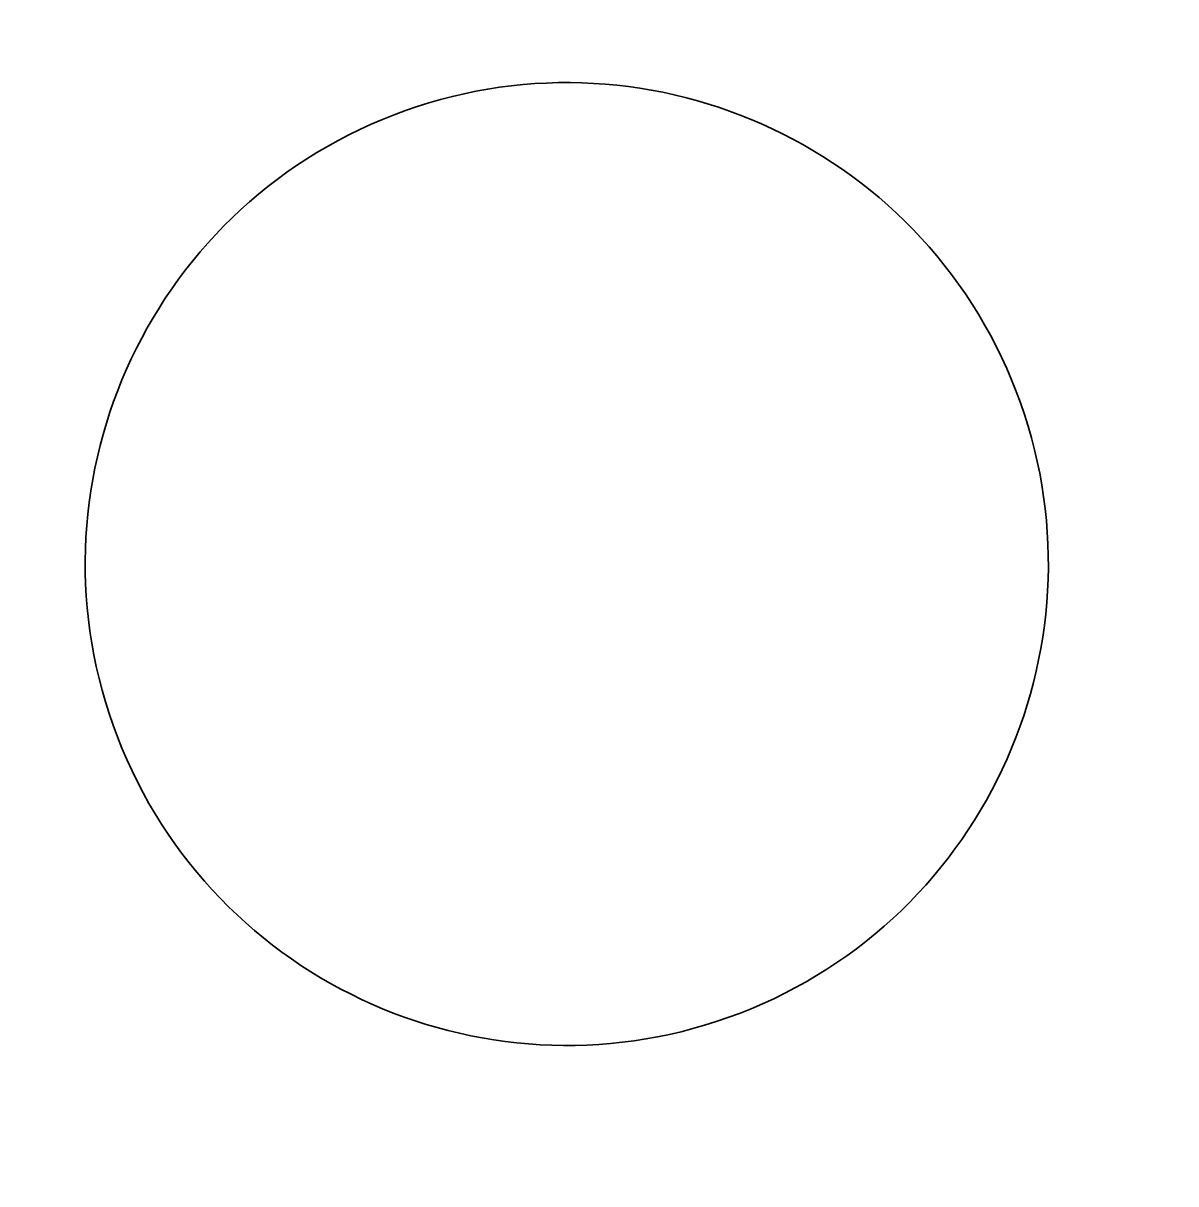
# Model space of a CAD drawing. Header units: centimetres. Extents: x -14.5 to 14.3, y -14.3 to 14.5.
# Drawn here: x -8.193 to -6.879, y -4.713 to -3.39 of the extents above; entities that cross this region are included whole.
import ezdxf

# ---------------------------------------------------------------- set-up
doc = ezdxf.new("R2010")
doc.units = ezdxf.units.CM
doc.header["$MEASUREMENT"] = 0
doc.layers.add('Layer 1', color=7, linetype='Continuous')

msp = doc.modelspace()

# ---------------------------------------------------------------- linework, layer by layer
at = {"layer": 'Layer 1', "color": 250, "lineweight": 35}
for points, knots in [([(-0.11537, 14.45903), (-8.05443, 14.45903), (-14.4903, 8.02315), (-14.4903, 0.0841), (-14.4903, 0.0841), (-14.4903, -7.85495), (-8.05443, -14.29082), (-0.11537, -14.29082), (-0.11537, -14.29082), (7.82367, -14.29082), (14.25955, -7.85495), (14.25955, 0.0841), (14.25955, 0.0841), (14.25955, 8.02315), (7.82367, 14.45903), (-0.11537, 14.45903)], [0, 0, 0, 0, 0.2, 0.2, 0.2, 0.2, 0.4, 0.4, 0.4, 0.4, 0.6, 0.6, 0.6, 0.6, 1, 1, 1, 1]), ([(-7.78326, -3.49998), (-7.78326, -3.49998), (-7.79627, -3.50556), (-7.79627, -3.50556), (-7.79627, -3.50556), (-7.79627, -3.50556), (-7.80906, -3.51144), (-7.80906, -3.51144), (-7.80906, -3.51144), (-7.80906, -3.51144), (-7.82164, -3.51761), (-7.82164, -3.51761), (-7.82164, -3.51761), (-7.82164, -3.51761), (-7.83399, -3.52406), (-7.83399, -3.52406), (-7.83399, -3.52406), (-7.83399, -3.52406), (-7.84612, -3.53079), (-7.84612, -3.53079), (-7.84612, -3.53079), (-7.84612, -3.53079), (-7.85802, -3.53779), (-7.85802, -3.53779), (-7.85802, -3.53779), (-7.85802, -3.53779), (-7.86969, -3.54505), (-7.86969, -3.54505), (-7.86969, -3.54505), (-7.86969, -3.54505), (-7.88113, -3.55258), (-7.88113, -3.55258), (-7.88113, -3.55258), (-7.88113, -3.55258), (-7.89233, -3.56036), (-7.89233, -3.56036), (-7.89233, -3.56036), (-7.89233, -3.56036), (-7.9033, -3.5684), (-7.9033, -3.5684), (-7.9033, -3.5684), (-7.9033, -3.5684), (-7.91403, -3.57668), (-7.91403, -3.57668), (-7.91403, -3.57668), (-7.91403, -3.57668), (-7.92452, -3.58519), (-7.92452, -3.58519), (-7.92452, -3.58519), (-7.92452, -3.58519), (-7.93477, -3.59394), (-7.93477, -3.59394), (-7.93477, -3.59394), (-7.93477, -3.59394), (-7.94477, -3.60291), (-7.94477, -3.60291), (-7.94477, -3.60291), (-7.94477, -3.60291), (-7.95453, -3.61211), (-7.95453, -3.61211), (-7.95453, -3.61211), (-7.95453, -3.61211), (-7.96403, -3.62152), (-7.96403, -3.62152), (-7.96403, -3.62152), (-7.96403, -3.62152), (-7.97328, -3.63115), (-7.97328, -3.63115), (-7.97328, -3.63115), (-7.97328, -3.63115), (-7.98228, -3.64098), (-7.98228, -3.64098), (-7.98228, -3.64098), (-7.98228, -3.64098), (-7.99101, -3.651), (-7.99101, -3.651), (-7.99101, -3.651), (-7.99101, -3.651), (-7.99949, -3.66122), (-7.99949, -3.66122), (-7.99949, -3.66122), (-7.99949, -3.66122), (-8.00771, -3.67163), (-8.00771, -3.67163), (-8.00771, -3.67163), (-8.00771, -3.67163), (-8.01566, -3.68222), (-8.01566, -3.68222), (-8.01566, -3.68222), (-8.01566, -3.68222), (-8.02335, -3.69299), (-8.02335, -3.69299), (-8.02335, -3.69299), (-8.02335, -3.69299), (-8.03077, -3.70392), (-8.03077, -3.70392), (-8.03077, -3.70392), (-8.03077, -3.70392), (-8.03791, -3.71503), (-8.03791, -3.71503), (-8.03791, -3.71503), (-8.03791, -3.71503), (-8.04479, -3.72629), (-8.04479, -3.72629), (-8.04479, -3.72629), (-8.04479, -3.72629), (-8.05138, -3.7377), (-8.05138, -3.7377), (-8.05138, -3.7377), (-8.05138, -3.7377), (-8.0577, -3.74927), (-8.0577, -3.74927), (-8.0577, -3.74927), (-8.0577, -3.74927), (-8.06374, -3.76097), (-8.06374, -3.76097), (-8.06374, -3.76097), (-8.06374, -3.76097), (-8.06949, -3.77282), (-8.06949, -3.77282), (-8.06949, -3.77282), (-8.06949, -3.77282), (-8.07496, -3.78479), (-8.07496, -3.78479), (-8.07496, -3.78479), (-8.07496, -3.78479), (-8.08015, -3.79689), (-8.08015, -3.79689), (-8.08015, -3.79689), (-8.08015, -3.79689), (-8.08504, -3.80911), (-8.08504, -3.80911), (-8.08504, -3.80911), (-8.08504, -3.80911), (-8.08964, -3.82145), (-8.08964, -3.82145), (-8.08964, -3.82145), (-8.08964, -3.82145), (-8.09394, -3.83389), (-8.09394, -3.83389), (-8.09394, -3.83389), (-8.09394, -3.83389), (-8.09795, -3.84644), (-8.09795, -3.84644), (-8.09795, -3.84644), (-8.09795, -3.84644), (-8.10166, -3.85908), (-8.10166, -3.85908), (-8.10166, -3.85908), (-8.10166, -3.85908), (-8.10507, -3.87182), (-8.10507, -3.87182), (-8.10507, -3.87182), (-8.10507, -3.87182), (-8.10817, -3.88464), (-8.10817, -3.88464), (-8.10817, -3.88464), (-8.10817, -3.88464), (-8.11097, -3.89755), (-8.11097, -3.89755), (-8.11097, -3.89755), (-8.11097, -3.89755), (-8.11346, -3.91053), (-8.11346, -3.91053), (-8.11346, -3.91053), (-8.11346, -3.91053), (-8.11564, -3.92357), (-8.11564, -3.92357), (-8.11564, -3.92357), (-8.11564, -3.92357), (-8.1175, -3.93669), (-8.1175, -3.93669), (-8.1175, -3.93669), (-8.1175, -3.93669), (-8.11905, -3.94986), (-8.11905, -3.94986), (-8.11905, -3.94986), (-8.11905, -3.94986), (-8.12028, -3.96308), (-8.12028, -3.96308), (-8.12028, -3.96308), (-8.12028, -3.96308), (-8.12119, -3.97635), (-8.12119, -3.97635), (-8.12119, -3.97635), (-8.12119, -3.97635), (-8.12178, -3.98966), (-8.12178, -3.98966), (-8.12178, -3.98966), (-8.12178, -3.98966), (-8.12205, -4.003), (-8.12205, -4.003), (-8.12205, -4.003), (-8.12205, -4.003), (-8.12198, -4.01638), (-8.12198, -4.01638), (-8.12198, -4.01638), (-8.12198, -4.01638), (-8.12159, -4.02978), (-8.12159, -4.02978), (-8.12159, -4.02978), (-8.12159, -4.02978), (-8.12086, -4.0432), (-8.12086, -4.0432), (-8.12086, -4.0432), (-8.12086, -4.0432), (-8.11981, -4.05663), (-8.11981, -4.05663), (-8.11981, -4.05663), (-8.11981, -4.05663), (-8.11841, -4.07007), (-8.11841, -4.07007), (-8.11841, -4.07007), (-8.11841, -4.07007), (-8.11668, -4.08351), (-8.11668, -4.08351), (-8.11668, -4.08351), (-8.11668, -4.08351), (-8.1146, -4.09695), (-8.1146, -4.09695), (-8.1146, -4.09695), (-8.1146, -4.09695), (-8.11218, -4.11038), (-8.11218, -4.11038), (-8.11218, -4.11038), (-8.11218, -4.11038), (-8.10941, -4.12379), (-8.10941, -4.12379), (-8.10941, -4.12379), (-8.10941, -4.12379), (-8.1063, -4.13718), (-8.1063, -4.13718), (-8.1063, -4.13718), (-8.1063, -4.13718), (-8.10284, -4.15055), (-8.10284, -4.15055), (-8.10284, -4.15055), (-8.10284, -4.15055), (-8.09902, -4.16388), (-8.09902, -4.16388), (-8.09902, -4.16388), (-8.09902, -4.16388), (-8.09485, -4.17718), (-8.09485, -4.17718), (-8.09485, -4.17718), (-8.09485, -4.17718), (-8.09032, -4.19043), (-8.09032, -4.19043), (-8.09032, -4.19043), (-8.09032, -4.19043), (-8.08543, -4.20363), (-8.08543, -4.20363), (-8.08543, -4.20363), (-8.08543, -4.20363), (-8.08018, -4.21678), (-8.08018, -4.21678), (-8.08018, -4.21678), (-8.08018, -4.21678), (-8.07459, -4.22979), (-8.07459, -4.22979), (-8.07459, -4.22979), (-8.07459, -4.22979), (-8.06871, -4.24259), (-8.06871, -4.24259), (-8.06871, -4.24259), (-8.06871, -4.24259), (-8.06255, -4.25516), (-8.06255, -4.25516), (-8.06255, -4.25516), (-8.06255, -4.25516), (-8.05609, -4.26751), (-8.05609, -4.26751), (-8.05609, -4.26751), (-8.05609, -4.26751), (-8.04937, -4.27964), (-8.04937, -4.27964), (-8.04937, -4.27964), (-8.04937, -4.27964), (-8.04236, -4.29154), (-8.04236, -4.29154), (-8.04236, -4.29154), (-8.04236, -4.29154), (-8.0351, -4.30321), (-8.0351, -4.30321), (-8.0351, -4.30321), (-8.0351, -4.30321), (-8.02757, -4.31465), (-8.02757, -4.31465), (-8.02757, -4.31465), (-8.02757, -4.31465), (-8.01978, -4.32586), (-8.01978, -4.32586), (-8.01978, -4.32586), (-8.01978, -4.32586), (-8.01175, -4.33683), (-8.01175, -4.33683), (-8.01175, -4.33683), (-8.01175, -4.33683), (-8.00347, -4.34756), (-8.00347, -4.34756), (-8.00347, -4.34756), (-8.00347, -4.34756), (-7.99496, -4.35805), (-7.99496, -4.35805), (-7.99496, -4.35805), (-7.99496, -4.35805), (-7.98621, -4.3683), (-7.98621, -4.3683), (-7.98621, -4.3683), (-7.98621, -4.3683), (-7.97723, -4.3783), (-7.97723, -4.3783), (-7.97723, -4.3783), (-7.97723, -4.3783), (-7.96803, -4.38805), (-7.96803, -4.38805), (-7.96803, -4.38805), (-7.96803, -4.38805), (-7.95862, -4.39756), (-7.95862, -4.39756), (-7.95862, -4.39756), (-7.95862, -4.39756), (-7.949, -4.40681), (-7.949, -4.40681), (-7.949, -4.40681), (-7.949, -4.40681), (-7.93917, -4.4158), (-7.93917, -4.4158), (-7.93917, -4.4158), (-7.93917, -4.4158), (-7.92914, -4.42454), (-7.92914, -4.42454), (-7.92914, -4.42454), (-7.92914, -4.42454), (-7.91892, -4.43302), (-7.91892, -4.43302), (-7.91892, -4.43302), (-7.91892, -4.43302), (-7.90851, -4.44124), (-7.90851, -4.44124), (-7.90851, -4.44124), (-7.90851, -4.44124), (-7.89792, -4.44919), (-7.89792, -4.44919), (-7.89792, -4.44919), (-7.89792, -4.44919), (-7.88716, -4.45688), (-7.88716, -4.45688), (-7.88716, -4.45688), (-7.88716, -4.45688), (-7.87622, -4.46429), (-7.87622, -4.46429), (-7.87622, -4.46429), (-7.87622, -4.46429), (-7.86512, -4.47144), (-7.86512, -4.47144), (-7.86512, -4.47144), (-7.86512, -4.47144), (-7.85386, -4.47831), (-7.85386, -4.47831), (-7.85386, -4.47831), (-7.85386, -4.47831), (-7.84244, -4.48491), (-7.84244, -4.48491), (-7.84244, -4.48491), (-7.84244, -4.48491), (-7.83088, -4.49123), (-7.83088, -4.49123), (-7.83088, -4.49123), (-7.83088, -4.49123), (-7.81917, -4.49726), (-7.81917, -4.49726), (-7.81917, -4.49726), (-7.81917, -4.49726), (-7.80732, -4.50302), (-7.80732, -4.50302), (-7.80732, -4.50302), (-7.80732, -4.50302), (-7.79535, -4.50849), (-7.79535, -4.50849), (-7.79535, -4.50849), (-7.79535, -4.50849), (-7.78325, -4.51367), (-7.78325, -4.51367), (-7.78325, -4.51367), (-7.78325, -4.51367), (-7.77103, -4.51856), (-7.77103, -4.51856), (-7.77103, -4.51856), (-7.77103, -4.51856), (-7.75869, -4.52316), (-7.75869, -4.52316), (-7.75869, -4.52316), (-7.75869, -4.52316), (-7.74625, -4.52747), (-7.74625, -4.52747), (-7.74625, -4.52747), (-7.74625, -4.52747), (-7.7337, -4.53148), (-7.7337, -4.53148), (-7.7337, -4.53148), (-7.7337, -4.53148), (-7.72106, -4.53519), (-7.72106, -4.53519), (-7.72106, -4.53519), (-7.72106, -4.53519), (-7.70832, -4.53859), (-7.70832, -4.53859), (-7.70832, -4.53859), (-7.70832, -4.53859), (-7.6955, -4.5417), (-7.6955, -4.5417), (-7.6955, -4.5417), (-7.6955, -4.5417), (-7.68259, -4.5445), (-7.68259, -4.5445), (-7.68259, -4.5445), (-7.68259, -4.5445), (-7.66961, -4.54699), (-7.66961, -4.54699), (-7.66961, -4.54699), (-7.66961, -4.54699), (-7.65657, -4.54916), (-7.65657, -4.54916), (-7.65657, -4.54916), (-7.65657, -4.54916), (-7.64345, -4.55103), (-7.64345, -4.55103), (-7.64345, -4.55103), (-7.64345, -4.55103), (-7.63028, -4.55258), (-7.63028, -4.55258), (-7.63028, -4.55258), (-7.63028, -4.55258), (-7.61706, -4.55381), (-7.61706, -4.55381), (-7.61706, -4.55381), (-7.61706, -4.55381), (-7.60379, -4.55472), (-7.60379, -4.55472), (-7.60379, -4.55472), (-7.60379, -4.55472), (-7.59048, -4.55531), (-7.59048, -4.55531), (-7.59048, -4.55531), (-7.59048, -4.55531), (-7.57714, -4.55557), (-7.57714, -4.55557), (-7.57714, -4.55557), (-7.57714, -4.55557), (-7.56376, -4.55551), (-7.56376, -4.55551), (-7.56376, -4.55551), (-7.56376, -4.55551), (-7.55036, -4.55512), (-7.55036, -4.55512), (-7.55036, -4.55512), (-7.55036, -4.55512), (-7.53694, -4.55439), (-7.53694, -4.55439), (-7.53694, -4.55439), (-7.53694, -4.55439), (-7.52351, -4.55333), (-7.52351, -4.55333), (-7.52351, -4.55333), (-7.52351, -4.55333), (-7.51007, -4.55194), (-7.51007, -4.55194), (-7.51007, -4.55194), (-7.51007, -4.55194), (-7.49663, -4.5502), (-7.49663, -4.5502), (-7.49663, -4.5502), (-7.49663, -4.5502), (-7.48319, -4.54813), (-7.48319, -4.54813), (-7.48319, -4.54813), (-7.48319, -4.54813), (-7.46976, -4.54571), (-7.46976, -4.54571), (-7.46976, -4.54571), (-7.46976, -4.54571), (-7.45635, -4.54294), (-7.45635, -4.54294), (-7.45635, -4.54294), (-7.45635, -4.54294), (-7.44296, -4.53983), (-7.44296, -4.53983), (-7.44296, -4.53983), (-7.44296, -4.53983), (-7.42959, -4.53636), (-7.42959, -4.53636), (-7.42959, -4.53636), (-7.42959, -4.53636), (-7.41626, -4.53255), (-7.41626, -4.53255), (-7.41626, -4.53255), (-7.41626, -4.53255), (-7.40296, -4.52837), (-7.40296, -4.52837), (-7.40296, -4.52837), (-7.40296, -4.52837), (-7.38971, -4.52384), (-7.38971, -4.52384), (-7.38971, -4.52384), (-7.38971, -4.52384), (-7.37651, -4.51895), (-7.37651, -4.51895), (-7.37651, -4.51895), (-7.37651, -4.51895), (-7.36336, -4.5137), (-7.36336, -4.5137), (-7.36336, -4.5137), (-7.36336, -4.5137), (-7.35035, -4.50812), (-7.35035, -4.50812), (-7.35035, -4.50812), (-7.35035, -4.50812), (-7.33755, -4.50224), (-7.33755, -4.50224), (-7.33755, -4.50224), (-7.33755, -4.50224), (-7.32498, -4.49607), (-7.32498, -4.49607), (-7.32498, -4.49607), (-7.32498, -4.49607), (-7.31263, -4.48962), (-7.31263, -4.48962), (-7.31263, -4.48962), (-7.31263, -4.48962), (-7.3005, -4.48289), (-7.3005, -4.48289), (-7.3005, -4.48289), (-7.3005, -4.48289), (-7.2886, -4.47589), (-7.2886, -4.47589), (-7.2886, -4.47589), (-7.2886, -4.47589), (-7.27693, -4.46862), (-7.27693, -4.46862), (-7.27693, -4.46862), (-7.27693, -4.46862), (-7.26549, -4.46109), (-7.26549, -4.46109), (-7.26549, -4.46109), (-7.26549, -4.46109), (-7.25428, -4.45331), (-7.25428, -4.45331), (-7.25428, -4.45331), (-7.25428, -4.45331), (-7.24331, -4.44528), (-7.24331, -4.44528), (-7.24331, -4.44528), (-7.24331, -4.44528), (-7.23258, -4.437), (-7.23258, -4.437), (-7.23258, -4.437), (-7.23258, -4.437), (-7.22209, -4.42848), (-7.22209, -4.42848), (-7.22209, -4.42848), (-7.22209, -4.42848), (-7.21184, -4.41973), (-7.21184, -4.41973), (-7.21184, -4.41973), (-7.21184, -4.41973), (-7.20184, -4.41076), (-7.20184, -4.41076), (-7.20184, -4.41076), (-7.20184, -4.41076), (-7.19209, -4.40156), (-7.19209, -4.40156), (-7.19209, -4.40156), (-7.19209, -4.40156), (-7.18258, -4.39215), (-7.18258, -4.39215), (-7.18258, -4.39215), (-7.18258, -4.39215), (-7.17333, -4.38252), (-7.17333, -4.38252), (-7.17333, -4.38252), (-7.17333, -4.38252), (-7.16434, -4.3727), (-7.16434, -4.3727), (-7.16434, -4.3727), (-7.16434, -4.3727), (-7.1556, -4.36267), (-7.1556, -4.36267), (-7.1556, -4.36267), (-7.1556, -4.36267), (-7.14712, -4.35245), (-7.14712, -4.35245), (-7.14712, -4.35245), (-7.14712, -4.35245), (-7.1389, -4.34204), (-7.1389, -4.34204), (-7.1389, -4.34204), (-7.1389, -4.34204), (-7.13095, -4.33145), (-7.13095, -4.33145), (-7.13095, -4.33145), (-7.13095, -4.33145), (-7.12326, -4.32068), (-7.12326, -4.32068), (-7.12326, -4.32068), (-7.12326, -4.32068), (-7.11585, -4.30975), (-7.11585, -4.30975), (-7.11585, -4.30975), (-7.11585, -4.30975), (-7.1087, -4.29864), (-7.1087, -4.29864), (-7.1087, -4.29864), (-7.1087, -4.29864), (-7.10183, -4.28738), (-7.10183, -4.28738), (-7.10183, -4.28738), (-7.10183, -4.28738), (-7.09523, -4.27597), (-7.09523, -4.27597), (-7.09523, -4.27597), (-7.09523, -4.27597), (-7.08891, -4.2644), (-7.08891, -4.2644), (-7.08891, -4.2644), (-7.08891, -4.2644), (-7.08288, -4.25269), (-7.08288, -4.25269), (-7.08288, -4.25269), (-7.08288, -4.25269), (-7.07712, -4.24085), (-7.07712, -4.24085), (-7.07712, -4.24085), (-7.07712, -4.24085), (-7.07165, -4.22888), (-7.07165, -4.22888), (-7.07165, -4.22888), (-7.07165, -4.22888), (-7.06647, -4.21677), (-7.06647, -4.21677), (-7.06647, -4.21677), (-7.06647, -4.21677), (-7.06158, -4.20455), (-7.06158, -4.20455), (-7.06158, -4.20455), (-7.06158, -4.20455), (-7.05698, -4.19222), (-7.05698, -4.19222), (-7.05698, -4.19222), (-7.05698, -4.19222), (-7.05267, -4.17977), (-7.05267, -4.17977), (-7.05267, -4.17977), (-7.05267, -4.17977), (-7.04866, -4.16723), (-7.04866, -4.16723), (-7.04866, -4.16723), (-7.04866, -4.16723), (-7.04496, -4.15458), (-7.04496, -4.15458), (-7.04496, -4.15458), (-7.04496, -4.15458), (-7.04155, -4.14185), (-7.04155, -4.14185), (-7.04155, -4.14185), (-7.04155, -4.14185), (-7.03844, -4.12902), (-7.03844, -4.12902), (-7.03844, -4.12902), (-7.03844, -4.12902), (-7.03565, -4.11612), (-7.03565, -4.11612), (-7.03565, -4.11612), (-7.03565, -4.11612), (-7.03316, -4.10314), (-7.03316, -4.10314), (-7.03316, -4.10314), (-7.03316, -4.10314), (-7.03098, -4.09009), (-7.03098, -4.09009), (-7.03098, -4.09009), (-7.03098, -4.09009), (-7.02912, -4.07698), (-7.02912, -4.07698), (-7.02912, -4.07698), (-7.02912, -4.07698), (-7.02757, -4.06381), (-7.02757, -4.06381), (-7.02757, -4.06381), (-7.02757, -4.06381), (-7.02634, -4.05059), (-7.02634, -4.05059), (-7.02634, -4.05059), (-7.02634, -4.05059), (-7.02542, -4.03732), (-7.02542, -4.03732), (-7.02542, -4.03732), (-7.02542, -4.03732), (-7.02484, -4.02401), (-7.02484, -4.02401), (-7.02484, -4.02401), (-7.02484, -4.02401), (-7.02457, -4.01066), (-7.02457, -4.01066), (-7.02457, -4.01066), (-7.02457, -4.01066), (-7.02464, -3.99729), (-7.02464, -3.99729), (-7.02464, -3.99729), (-7.02464, -3.99729), (-7.02503, -3.98389), (-7.02503, -3.98389), (-7.02503, -3.98389), (-7.02503, -3.98389), (-7.02576, -3.97047), (-7.02576, -3.97047), (-7.02576, -3.97047), (-7.02576, -3.97047), (-7.02682, -3.95703), (-7.02682, -3.95703), (-7.02682, -3.95703), (-7.02682, -3.95703), (-7.02821, -3.94359), (-7.02821, -3.94359), (-7.02821, -3.94359), (-7.02821, -3.94359), (-7.02995, -3.93015), (-7.02995, -3.93015), (-7.02995, -3.93015), (-7.02995, -3.93015), (-7.03202, -3.91672), (-7.03202, -3.91672), (-7.03202, -3.91672), (-7.03202, -3.91672), (-7.03444, -3.90329), (-7.03444, -3.90329), (-7.03444, -3.90329), (-7.03444, -3.90329), (-7.03721, -3.88988), (-7.03721, -3.88988), (-7.03721, -3.88988), (-7.03721, -3.88988), (-7.04032, -3.87648), (-7.04032, -3.87648), (-7.04032, -3.87648), (-7.04032, -3.87648), (-7.04379, -3.86312), (-7.04379, -3.86312), (-7.04379, -3.86312), (-7.04379, -3.86312), (-7.04761, -3.84978), (-7.04761, -3.84978), (-7.04761, -3.84978), (-7.04761, -3.84978), (-7.05178, -3.83649), (-7.05178, -3.83649), (-7.05178, -3.83649), (-7.05178, -3.83649), (-7.05631, -3.82324), (-7.05631, -3.82324), (-7.05631, -3.82324), (-7.05631, -3.82324), (-7.0612, -3.81003), (-7.0612, -3.81003), (-7.0612, -3.81003), (-7.0612, -3.81003), (-7.06645, -3.79688), (-7.06645, -3.79688), (-7.06645, -3.79688), (-7.06645, -3.79688), (-7.07204, -3.78387), (-7.07204, -3.78387), (-7.07204, -3.78387), (-7.07204, -3.78387), (-7.07791, -3.77108), (-7.07791, -3.77108), (-7.07791, -3.77108), (-7.07791, -3.77108), (-7.08408, -3.7585), (-7.08408, -3.7585), (-7.08408, -3.7585), (-7.08408, -3.7585), (-7.09053, -3.74615), (-7.09053, -3.74615), (-7.09053, -3.74615), (-7.09053, -3.74615), (-7.09726, -3.73402), (-7.09726, -3.73402), (-7.09726, -3.73402), (-7.09726, -3.73402), (-7.10426, -3.72212), (-7.10426, -3.72212), (-7.10426, -3.72212), (-7.10426, -3.72212), (-7.11153, -3.71045), (-7.11153, -3.71045), (-7.11153, -3.71045), (-7.11153, -3.71045), (-7.11906, -3.69901), (-7.11906, -3.69901), (-7.11906, -3.69901), (-7.11906, -3.69901), (-7.12684, -3.68781), (-7.12684, -3.68781), (-7.12684, -3.68781), (-7.12684, -3.68781), (-7.13487, -3.67684), (-7.13487, -3.67684), (-7.13487, -3.67684), (-7.13487, -3.67684), (-7.14315, -3.66611), (-7.14315, -3.66611), (-7.14315, -3.66611), (-7.14315, -3.66611), (-7.15166, -3.65562), (-7.15166, -3.65562), (-7.15166, -3.65562), (-7.15166, -3.65562), (-7.16041, -3.64537), (-7.16041, -3.64537), (-7.16041, -3.64537), (-7.16041, -3.64537), (-7.16939, -3.63537), (-7.16939, -3.63537), (-7.16939, -3.63537), (-7.16939, -3.63537), (-7.17859, -3.62561), (-7.17859, -3.62561), (-7.17859, -3.62561), (-7.17859, -3.62561), (-7.188, -3.61611), (-7.188, -3.61611), (-7.188, -3.61611), (-7.188, -3.61611), (-7.19762, -3.60686), (-7.19762, -3.60686), (-7.19762, -3.60686), (-7.19762, -3.60686), (-7.20745, -3.59786), (-7.20745, -3.59786), (-7.20745, -3.59786), (-7.20745, -3.59786), (-7.21748, -3.58913), (-7.21748, -3.58913), (-7.21748, -3.58913), (-7.21748, -3.58913), (-7.2277, -3.58065), (-7.2277, -3.58065), (-7.2277, -3.58065), (-7.2277, -3.58065), (-7.2381, -3.57243), (-7.2381, -3.57243), (-7.2381, -3.57243), (-7.2381, -3.57243), (-7.24869, -3.56448), (-7.24869, -3.56448), (-7.24869, -3.56448), (-7.24869, -3.56448), (-7.25946, -3.55679), (-7.25946, -3.55679), (-7.25946, -3.55679), (-7.25946, -3.55679), (-7.2704, -3.54937), (-7.2704, -3.54937), (-7.2704, -3.54937), (-7.2704, -3.54937), (-7.2815, -3.54223), (-7.2815, -3.54223), (-7.2815, -3.54223), (-7.2815, -3.54223), (-7.29276, -3.53535), (-7.29276, -3.53535), (-7.29276, -3.53535), (-7.29276, -3.53535), (-7.30418, -3.52876), (-7.30418, -3.52876), (-7.30418, -3.52876), (-7.30418, -3.52876), (-7.31574, -3.52244), (-7.31574, -3.52244), (-7.31574, -3.52244), (-7.31574, -3.52244), (-7.32745, -3.5164), (-7.32745, -3.5164), (-7.32745, -3.5164), (-7.32745, -3.5164), (-7.33929, -3.51065), (-7.33929, -3.51065), (-7.33929, -3.51065), (-7.33929, -3.51065), (-7.35127, -3.50518), (-7.35127, -3.50518), (-7.35127, -3.50518), (-7.35127, -3.50518), (-7.36337, -3.5), (-7.36337, -3.5), (-7.36337, -3.5), (-7.36337, -3.5), (-7.37559, -3.4951), (-7.37559, -3.4951), (-7.37559, -3.4951), (-7.37559, -3.4951), (-7.38792, -3.4905), (-7.38792, -3.4905), (-7.38792, -3.4905), (-7.38792, -3.4905), (-7.40037, -3.4862), (-7.40037, -3.4862), (-7.40037, -3.4862), (-7.40037, -3.4862), (-7.41291, -3.48219), (-7.41291, -3.48219), (-7.41291, -3.48219), (-7.41291, -3.48219), (-7.42556, -3.47848), (-7.42556, -3.47848), (-7.42556, -3.47848), (-7.42556, -3.47848), (-7.4383, -3.47507), (-7.4383, -3.47507), (-7.4383, -3.47507), (-7.4383, -3.47507), (-7.45112, -3.47197), (-7.45112, -3.47197), (-7.45112, -3.47197), (-7.45112, -3.47197), (-7.46402, -3.46917), (-7.46402, -3.46917), (-7.46402, -3.46917), (-7.46402, -3.46917), (-7.477, -3.46668), (-7.477, -3.46668), (-7.477, -3.46668), (-7.477, -3.46668), (-7.49005, -3.46451), (-7.49005, -3.46451), (-7.49005, -3.46451), (-7.49005, -3.46451), (-7.50316, -3.46264), (-7.50316, -3.46264), (-7.50316, -3.46264), (-7.50316, -3.46264), (-7.51633, -3.46109), (-7.51633, -3.46109), (-7.51633, -3.46109), (-7.51633, -3.46109), (-7.52955, -3.45986), (-7.52955, -3.45986), (-7.52955, -3.45986), (-7.52955, -3.45986), (-7.54282, -3.45895), (-7.54282, -3.45895), (-7.54282, -3.45895), (-7.54282, -3.45895), (-7.55613, -3.45836), (-7.55613, -3.45836), (-7.55613, -3.45836), (-7.55613, -3.45836), (-7.56948, -3.4581), (-7.56948, -3.4581), (-7.56948, -3.4581), (-7.56948, -3.4581), (-7.58285, -3.45816), (-7.58285, -3.45816), (-7.58285, -3.45816), (-7.58285, -3.45816), (-7.59625, -3.45856), (-7.59625, -3.45856), (-7.59625, -3.45856), (-7.59625, -3.45856), (-7.60967, -3.45928), (-7.60967, -3.45928), (-7.60967, -3.45928), (-7.60967, -3.45928), (-7.62311, -3.46034), (-7.62311, -3.46034), (-7.62311, -3.46034), (-7.62311, -3.46034), (-7.63654, -3.46174), (-7.63654, -3.46174), (-7.63654, -3.46174), (-7.63654, -3.46174), (-7.64999, -3.46347), (-7.64999, -3.46347), (-7.64999, -3.46347), (-7.64999, -3.46347), (-7.66342, -3.46555), (-7.66342, -3.46555), (-7.66342, -3.46555), (-7.66342, -3.46555), (-7.67685, -3.46797), (-7.67685, -3.46797), (-7.67685, -3.46797), (-7.67685, -3.46797), (-7.69026, -3.47074), (-7.69026, -3.47074), (-7.69026, -3.47074), (-7.69026, -3.47074), (-7.70366, -3.47385), (-7.70366, -3.47385), (-7.70366, -3.47385), (-7.70366, -3.47385), (-7.71702, -3.47731), (-7.71702, -3.47731), (-7.71702, -3.47731), (-7.71702, -3.47731), (-7.73035, -3.48113), (-7.73035, -3.48113), (-7.73035, -3.48113), (-7.73035, -3.48113), (-7.74365, -3.4853), (-7.74365, -3.4853), (-7.74365, -3.4853), (-7.74365, -3.4853), (-7.7569, -3.48984), (-7.7569, -3.48984), (-7.7569, -3.48984), (-7.7569, -3.48984), (-7.77011, -3.49473), (-7.77011, -3.49473), (-7.77011, -3.49473), (-7.77011, -3.49473), (-7.78326, -3.49998), (-7.78326, -3.49998)], [0, 0, 0, 0, 0.0038911, 0.0038911, 0.0038911, 0.0038911, 0.0077821, 0.0077821, 0.0077821, 0.0077821, 0.0116732, 0.0116732, 0.0116732, 0.0116732, 0.0155642, 0.0155642, 0.0155642, 0.0155642, 0.0194553, 0.0194553, 0.0194553, 0.0194553, 0.0233463, 0.0233463, 0.0233463, 0.0233463, 0.0272374, 0.0272374, 0.0272374, 0.0272374, 0.0311284, 0.0311284, 0.0311284, 0.0311284, 0.0350195, 0.0350195, 0.0350195, 0.0350195, 0.0389105, 0.0389105, 0.0389105, 0.0389105, 0.0428016, 0.0428016, 0.0428016, 0.0428016, 0.0466926, 0.0466926, 0.0466926, 0.0466926, 0.0505837, 0.0505837, 0.0505837, 0.0505837, 0.0544747, 0.0544747, 0.0544747, 0.0544747, 0.0583658, 0.0583658, 0.0583658, 0.0583658, 0.0622568, 0.0622568, 0.0622568, 0.0622568, 0.0661479, 0.0661479, 0.0661479, 0.0661479, 0.0700389, 0.0700389, 0.0700389, 0.0700389, 0.07393, 0.07393, 0.07393, 0.07393, 0.077821, 0.077821, 0.077821, 0.077821, 0.0817121, 0.0817121, 0.0817121, 0.0817121, 0.0856031, 0.0856031, 0.0856031, 0.0856031, 0.0894942, 0.0894942, 0.0894942, 0.0894942, 0.0933852, 0.0933852, 0.0933852, 0.0933852, 0.0972763, 0.0972763, 0.0972763, 0.0972763, 0.1011673, 0.1011673, 0.1011673, 0.1011673, 0.1050584, 0.1050584, 0.1050584, 0.1050584, 0.1089494, 0.1089494, 0.1089494, 0.1089494, 0.1128405, 0.1128405, 0.1128405, 0.1128405, 0.1167315, 0.1167315, 0.1167315, 0.1167315, 0.1206226, 0.1206226, 0.1206226, 0.1206226, 0.1245136, 0.1245136, 0.1245136, 0.1245136, 0.1284047, 0.1284047, 0.1284047, 0.1284047, 0.1322957, 0.1322957, 0.1322957, 0.1322957, 0.1361868, 0.1361868, 0.1361868, 0.1361868, 0.1400778, 0.1400778, 0.1400778, 0.1400778, 0.1439689, 0.1439689, 0.1439689, 0.1439689, 0.1478599, 0.1478599, 0.1478599, 0.1478599, 0.151751, 0.151751, 0.151751, 0.151751, 0.155642, 0.155642, 0.155642, 0.155642, 0.1595331, 0.1595331, 0.1595331, 0.1595331, 0.1634241, 0.1634241, 0.1634241, 0.1634241, 0.1673152, 0.1673152, 0.1673152, 0.1673152, 0.1712062, 0.1712062, 0.1712062, 0.1712062, 0.1750973, 0.1750973, 0.1750973, 0.1750973, 0.1789883, 0.1789883, 0.1789883, 0.1789883, 0.1828794, 0.1828794, 0.1828794, 0.1828794, 0.1867704, 0.1867704, 0.1867704, 0.1867704, 0.1906615, 0.1906615, 0.1906615, 0.1906615, 0.1945525, 0.1945525, 0.1945525, 0.1945525, 0.1984436, 0.1984436, 0.1984436, 0.1984436, 0.2023346, 0.2023346, 0.2023346, 0.2023346, 0.2062257, 0.2062257, 0.2062257, 0.2062257, 0.2101167, 0.2101167, 0.2101167, 0.2101167, 0.2140078, 0.2140078, 0.2140078, 0.2140078, 0.2178988, 0.2178988, 0.2178988, 0.2178988, 0.2217899, 0.2217899, 0.2217899, 0.2217899, 0.2256809, 0.2256809, 0.2256809, 0.2256809, 0.229572, 0.229572, 0.229572, 0.229572, 0.233463, 0.233463, 0.233463, 0.233463, 0.2373541, 0.2373541, 0.2373541, 0.2373541, 0.2412451, 0.2412451, 0.2412451, 0.2412451, 0.2451362, 0.2451362, 0.2451362, 0.2451362, 0.2490272, 0.2490272, 0.2490272, 0.2490272, 0.2529183, 0.2529183, 0.2529183, 0.2529183, 0.2568093, 0.2568093, 0.2568093, 0.2568093, 0.2607004, 0.2607004, 0.2607004, 0.2607004, 0.2645914, 0.2645914, 0.2645914, 0.2645914, 0.2684825, 0.2684825, 0.2684825, 0.2684825, 0.2723735, 0.2723735, 0.2723735, 0.2723735, 0.2762646, 0.2762646, 0.2762646, 0.2762646, 0.2801556, 0.2801556, 0.2801556, 0.2801556, 0.2840467, 0.2840467, 0.2840467, 0.2840467, 0.2879377, 0.2879377, 0.2879377, 0.2879377, 0.2918288, 0.2918288, 0.2918288, 0.2918288, 0.2957198, 0.2957198, 0.2957198, 0.2957198, 0.2996109, 0.2996109, 0.2996109, 0.2996109, 0.3035019, 0.3035019, 0.3035019, 0.3035019, 0.307393, 0.307393, 0.307393, 0.307393, 0.311284, 0.311284, 0.311284, 0.311284, 0.3151751, 0.3151751, 0.3151751, 0.3151751, 0.3190661, 0.3190661, 0.3190661, 0.3190661, 0.3229572, 0.3229572, 0.3229572, 0.3229572, 0.3268482, 0.3268482, 0.3268482, 0.3268482, 0.3307393, 0.3307393, 0.3307393, 0.3307393, 0.3346304, 0.3346304, 0.3346304, 0.3346304, 0.3385214, 0.3385214, 0.3385214, 0.3385214, 0.3424125, 0.3424125, 0.3424125, 0.3424125, 0.3463035, 0.3463035, 0.3463035, 0.3463035, 0.3501946, 0.3501946, 0.3501946, 0.3501946, 0.3540856, 0.3540856, 0.3540856, 0.3540856, 0.3579767, 0.3579767, 0.3579767, 0.3579767, 0.3618677, 0.3618677, 0.3618677, 0.3618677, 0.3657588, 0.3657588, 0.3657588, 0.3657588, 0.3696498, 0.3696498, 0.3696498, 0.3696498, 0.3735409, 0.3735409, 0.3735409, 0.3735409, 0.3774319, 0.3774319, 0.3774319, 0.3774319, 0.381323, 0.381323, 0.381323, 0.381323, 0.385214, 0.385214, 0.385214, 0.385214, 0.3891051, 0.3891051, 0.3891051, 0.3891051, 0.3929961, 0.3929961, 0.3929961, 0.3929961, 0.3968872, 0.3968872, 0.3968872, 0.3968872, 0.4007782, 0.4007782, 0.4007782, 0.4007782, 0.4046693, 0.4046693, 0.4046693, 0.4046693, 0.4085603, 0.4085603, 0.4085603, 0.4085603, 0.4124514, 0.4124514, 0.4124514, 0.4124514, 0.4163424, 0.4163424, 0.4163424, 0.4163424, 0.4202335, 0.4202335, 0.4202335, 0.4202335, 0.4241245, 0.4241245, 0.4241245, 0.4241245, 0.4280156, 0.4280156, 0.4280156, 0.4280156, 0.4319066, 0.4319066, 0.4319066, 0.4319066, 0.4357977, 0.4357977, 0.4357977, 0.4357977, 0.4396887, 0.4396887, 0.4396887, 0.4396887, 0.4435798, 0.4435798, 0.4435798, 0.4435798, 0.4474708, 0.4474708, 0.4474708, 0.4474708, 0.4513619, 0.4513619, 0.4513619, 0.4513619, 0.4552529, 0.4552529, 0.4552529, 0.4552529, 0.459144, 0.459144, 0.459144, 0.459144, 0.463035, 0.463035, 0.463035, 0.463035, 0.4669261, 0.4669261, 0.4669261, 0.4669261, 0.4708171, 0.4708171, 0.4708171, 0.4708171, 0.4747082, 0.4747082, 0.4747082, 0.4747082, 0.4785992, 0.4785992, 0.4785992, 0.4785992, 0.4824903, 0.4824903, 0.4824903, 0.4824903, 0.4863813, 0.4863813, 0.4863813, 0.4863813, 0.4902724, 0.4902724, 0.4902724, 0.4902724, 0.4941634, 0.4941634, 0.4941634, 0.4941634, 0.4980545, 0.4980545, 0.4980545, 0.4980545, 0.5019455, 0.5019455, 0.5019455, 0.5019455, 0.5058366, 0.5058366, 0.5058366, 0.5058366, 0.5097276, 0.5097276, 0.5097276, 0.5097276, 0.5136187, 0.5136187, 0.5136187, 0.5136187, 0.5175097, 0.5175097, 0.5175097, 0.5175097, 0.5214008, 0.5214008, 0.5214008, 0.5214008, 0.5252918, 0.5252918, 0.5252918, 0.5252918, 0.5291829, 0.5291829, 0.5291829, 0.5291829, 0.5330739, 0.5330739, 0.5330739, 0.5330739, 0.536965, 0.536965, 0.536965, 0.536965, 0.540856, 0.540856, 0.540856, 0.540856, 0.5447471, 0.5447471, 0.5447471, 0.5447471, 0.5486381, 0.5486381, 0.5486381, 0.5486381, 0.5525292, 0.5525292, 0.5525292, 0.5525292, 0.5564202, 0.5564202, 0.5564202, 0.5564202, 0.5603113, 0.5603113, 0.5603113, 0.5603113, 0.5642023, 0.5642023, 0.5642023, 0.5642023, 0.5680934, 0.5680934, 0.5680934, 0.5680934, 0.5719844, 0.5719844, 0.5719844, 0.5719844, 0.5758755, 0.5758755, 0.5758755, 0.5758755, 0.5797665, 0.5797665, 0.5797665, 0.5797665, 0.5836576, 0.5836576, 0.5836576, 0.5836576, 0.5875486, 0.5875486, 0.5875486, 0.5875486, 0.5914397, 0.5914397, 0.5914397, 0.5914397, 0.5953307, 0.5953307, 0.5953307, 0.5953307, 0.5992218, 0.5992218, 0.5992218, 0.5992218, 0.6031128, 0.6031128, 0.6031128, 0.6031128, 0.6070039, 0.6070039, 0.6070039, 0.6070039, 0.6108949, 0.6108949, 0.6108949, 0.6108949, 0.614786, 0.614786, 0.614786, 0.614786, 0.618677, 0.618677, 0.618677, 0.618677, 0.6225681, 0.6225681, 0.6225681, 0.6225681, 0.6264591, 0.6264591, 0.6264591, 0.6264591, 0.6303502, 0.6303502, 0.6303502, 0.6303502, 0.6342412, 0.6342412, 0.6342412, 0.6342412, 0.6381323, 0.6381323, 0.6381323, 0.6381323, 0.6420233, 0.6420233, 0.6420233, 0.6420233, 0.6459144, 0.6459144, 0.6459144, 0.6459144, 0.6498054, 0.6498054, 0.6498054, 0.6498054, 0.6536965, 0.6536965, 0.6536965, 0.6536965, 0.6575875, 0.6575875, 0.6575875, 0.6575875, 0.6614786, 0.6614786, 0.6614786, 0.6614786, 0.6653696, 0.6653696, 0.6653696, 0.6653696, 0.6692607, 0.6692607, 0.6692607, 0.6692607, 0.6731518, 0.6731518, 0.6731518, 0.6731518, 0.6770428, 0.6770428, 0.6770428, 0.6770428, 0.6809339, 0.6809339, 0.6809339, 0.6809339, 0.6848249, 0.6848249, 0.6848249, 0.6848249, 0.688716, 0.688716, 0.688716, 0.688716, 0.692607, 0.692607, 0.692607, 0.692607, 0.6964981, 0.6964981, 0.6964981, 0.6964981, 0.7003891, 0.7003891, 0.7003891, 0.7003891, 0.7042802, 0.7042802, 0.7042802, 0.7042802, 0.7081712, 0.7081712, 0.7081712, 0.7081712, 0.7120623, 0.7120623, 0.7120623, 0.7120623, 0.7159533, 0.7159533, 0.7159533, 0.7159533, 0.7198444, 0.7198444, 0.7198444, 0.7198444, 0.7237354, 0.7237354, 0.7237354, 0.7237354, 0.7276265, 0.7276265, 0.7276265, 0.7276265, 0.7315175, 0.7315175, 0.7315175, 0.7315175, 0.7354086, 0.7354086, 0.7354086, 0.7354086, 0.7392996, 0.7392996, 0.7392996, 0.7392996, 0.7431907, 0.7431907, 0.7431907, 0.7431907, 0.7470817, 0.7470817, 0.7470817, 0.7470817, 0.7509728, 0.7509728, 0.7509728, 0.7509728, 0.7548638, 0.7548638, 0.7548638, 0.7548638, 0.7587549, 0.7587549, 0.7587549, 0.7587549, 0.7626459, 0.7626459, 0.7626459, 0.7626459, 0.766537, 0.766537, 0.766537, 0.766537, 0.770428, 0.770428, 0.770428, 0.770428, 0.7743191, 0.7743191, 0.7743191, 0.7743191, 0.7782101, 0.7782101, 0.7782101, 0.7782101, 0.7821012, 0.7821012, 0.7821012, 0.7821012, 0.7859922, 0.7859922, 0.7859922, 0.7859922, 0.7898833, 0.7898833, 0.7898833, 0.7898833, 0.7937743, 0.7937743, 0.7937743, 0.7937743, 0.7976654, 0.7976654, 0.7976654, 0.7976654, 0.8015564, 0.8015564, 0.8015564, 0.8015564, 0.8054475, 0.8054475, 0.8054475, 0.8054475, 0.8093385, 0.8093385, 0.8093385, 0.8093385, 0.8132296, 0.8132296, 0.8132296, 0.8132296, 0.8171206, 0.8171206, 0.8171206, 0.8171206, 0.8210117, 0.8210117, 0.8210117, 0.8210117, 0.8249027, 0.8249027, 0.8249027, 0.8249027, 0.8287938, 0.8287938, 0.8287938, 0.8287938, 0.8326848, 0.8326848, 0.8326848, 0.8326848, 0.8365759, 0.8365759, 0.8365759, 0.8365759, 0.8404669, 0.8404669, 0.8404669, 0.8404669, 0.844358, 0.844358, 0.844358, 0.844358, 0.848249, 0.848249, 0.848249, 0.848249, 0.8521401, 0.8521401, 0.8521401, 0.8521401, 0.8560311, 0.8560311, 0.8560311, 0.8560311, 0.8599222, 0.8599222, 0.8599222, 0.8599222, 0.8638132, 0.8638132, 0.8638132, 0.8638132, 0.8677043, 0.8677043, 0.8677043, 0.8677043, 0.8715953, 0.8715953, 0.8715953, 0.8715953, 0.8754864, 0.8754864, 0.8754864, 0.8754864, 0.8793774, 0.8793774, 0.8793774, 0.8793774, 0.8832685, 0.8832685, 0.8832685, 0.8832685, 0.8871595, 0.8871595, 0.8871595, 0.8871595, 0.8910506, 0.8910506, 0.8910506, 0.8910506, 0.8949416, 0.8949416, 0.8949416, 0.8949416, 0.8988327, 0.8988327, 0.8988327, 0.8988327, 0.9027237, 0.9027237, 0.9027237, 0.9027237, 0.9066148, 0.9066148, 0.9066148, 0.9066148, 0.9105058, 0.9105058, 0.9105058, 0.9105058, 0.9143969, 0.9143969, 0.9143969, 0.9143969, 0.9182879, 0.9182879, 0.9182879, 0.9182879, 0.922179, 0.922179, 0.922179, 0.922179, 0.92607, 0.92607, 0.92607, 0.92607, 0.9299611, 0.9299611, 0.9299611, 0.9299611, 0.9338521, 0.9338521, 0.9338521, 0.9338521, 0.9377432, 0.9377432, 0.9377432, 0.9377432, 0.9416342, 0.9416342, 0.9416342, 0.9416342, 0.9455253, 0.9455253, 0.9455253, 0.9455253, 0.9494163, 0.9494163, 0.9494163, 0.9494163, 0.9533074, 0.9533074, 0.9533074, 0.9533074, 0.9571984, 0.9571984, 0.9571984, 0.9571984, 0.9610895, 0.9610895, 0.9610895, 0.9610895, 0.9649805, 0.9649805, 0.9649805, 0.9649805, 0.9688716, 0.9688716, 0.9688716, 0.9688716, 0.9727626, 0.9727626, 0.9727626, 0.9727626, 0.9766537, 0.9766537, 0.9766537, 0.9766537, 0.9805447, 0.9805447, 0.9805447, 0.9805447, 0.9844358, 0.9844358, 0.9844358, 0.9844358, 0.9883268, 0.9883268, 0.9883268, 0.9883268, 0.9922179, 0.9922179, 0.9922179, 0.9922179, 1, 1, 1, 1])]:
    msp.add_open_spline(points, degree=3, knots=knots, dxfattribs=at)

doc.saveas('drawing.dxf')
